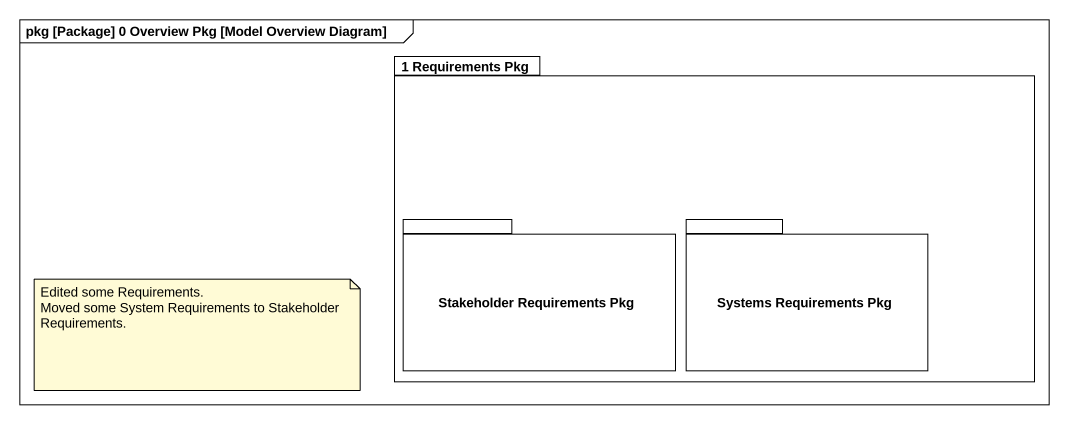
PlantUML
@startuml
mainframe pkg [Package] 0 Overview Pkg [Model Overview Diagram]
package "1 Requirements Pkg" as p1_Requirements_Pkg {
  package "Stakeholder Requirements Pkg" as Stakeholder_Requirements_Pkg {
  }
  package "Systems Requirements Pkg" as Systems_Requirements_Pkg {
  }
}
note as N1
  Edited some Requirements.
  Moved some System Requirements to Stakeholder Requirements.
end note
@enduml
